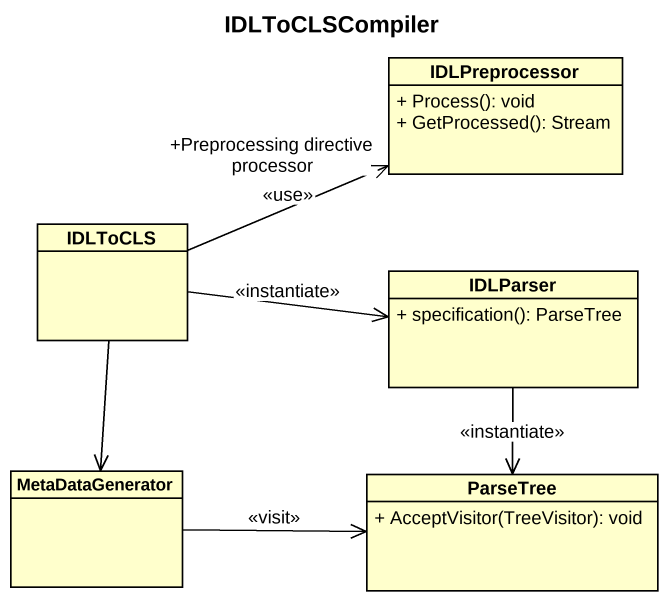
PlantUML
@startuml
title IDLToCLSCompiler
hide circle
hide empty members
skinparam classAttributeIconSize 0
class IDLPreprocessor {
  + Process(): void
  + GetProcessed(): Stream
}
class IDLToCLS
class IDLParser {
  + specification(): ParseTree
}
class MetaDataGenerator
class ParseTree {
  + AcceptVisitor(TreeVisitor): void
}
IDLToCLS -right-> "+Preprocessing directive processor" IDLPreprocessor : <<use>>
IDLToCLS -right-> IDLParser : <<instantiate>>
IDLToCLS --> MetaDataGenerator
IDLParser --> ParseTree : <<instantiate>>
MetaDataGenerator -right-> ParseTree : <<visit>>
@enduml
